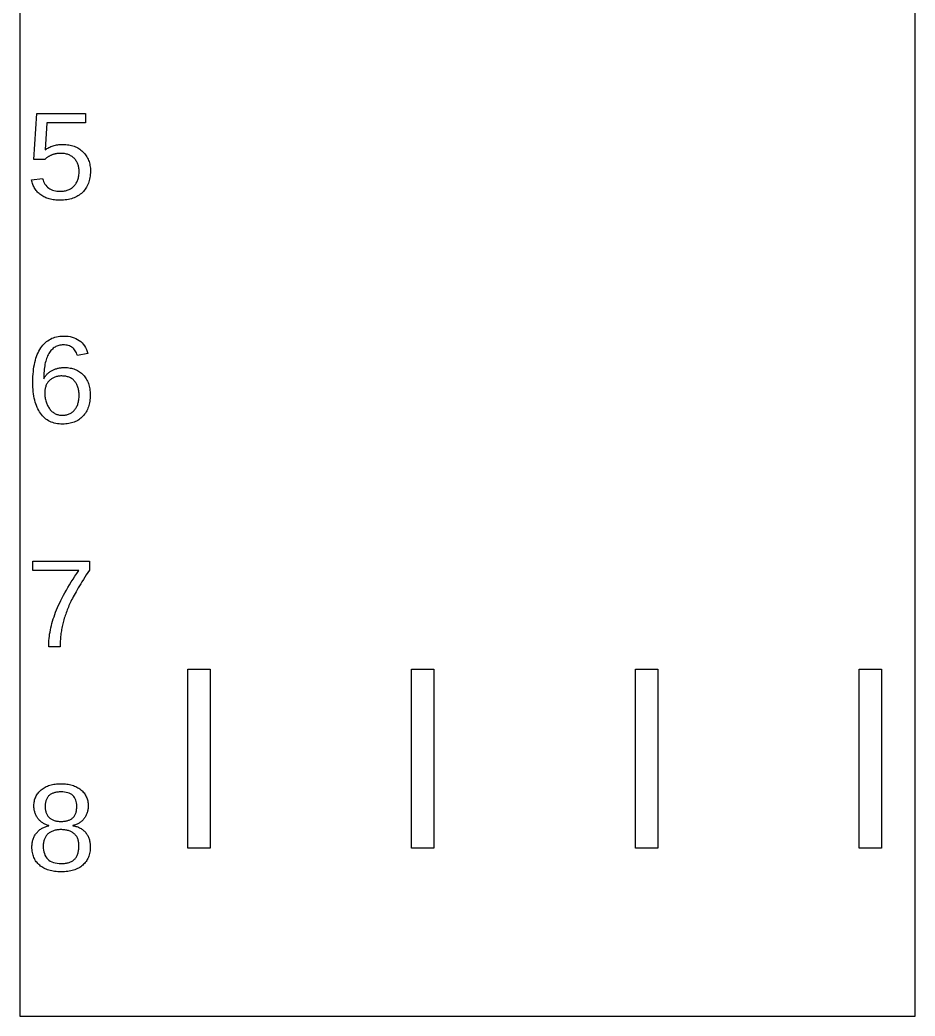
# Model space of a CAD drawing. Header units: metres. Extents: x -16 to 71, y -165 to 331.
# Drawn here: x -15 to 65, y -165 to -76 of the extents above; entities that cross this region are included whole.
import ezdxf

# ---------------------------------------------------------------- set-up
doc = ezdxf.new("R2010")
doc.units = ezdxf.units.M

msp = doc.modelspace()

# ---------------------------------------------------------------- linework, layer by layer
for p, q in [((-15, 13), (-15, -165)), ((65, -165), (65, 13)), ((-13.7418, -88.4683), (-13.4869, -84.3562)), ((-13.4869, -84.3562), (-9.14142, -84.3562)), ((-9.14142, -84.3562), (-9.14142, -85.1862)), ((-12.5972, -85.1862), (-12.7437, -87.6112)), ((-9.14142, -85.1862), (-12.5972, -85.1862)), ((-12.0316, -87.245), (-11.9317, -87.2164)), ((-11.9317, -87.2164), (-11.8294, -87.1916)), ((-11.8294, -87.1916), (-11.7247, -87.1707)), ((-11.7247, -87.1707), (-11.6176, -87.1535)), ((-11.6176, -87.1535), (-11.508, -87.1401)), ((-11.508, -87.1401), (-11.3961, -87.1306)), ((-11.3961, -87.1306), (-11.2817, -87.1249)), ((-11.2817, -87.1249), (-11.1649, -87.123)), ((-11.1649, -87.123), (-11.0257, -87.1255)), ((-11.0257, -87.1255), (-10.89, -87.1333)), ((-10.89, -87.1333), (-10.7579, -87.1462)), ((-10.7579, -87.1462), (-10.6294, -87.1643)), ((-10.6294, -87.1643), (-10.5045, -87.1876)), ((-10.5045, -87.1876), (-10.3831, -87.216)), ((-10.3831, -87.216), (-10.2653, -87.2496)), ((-12.7437, -87.6112), (-12.6631, -87.5521)), ((-12.6631, -87.5521), (-12.5801, -87.4968)), ((-12.5801, -87.4968), (-12.4947, -87.4453)), ((-12.4947, -87.4453), (-12.4069, -87.3976)), ((-12.4069, -87.3976), (-12.3167, -87.3537)), ((-12.3167, -87.3537), (-12.2241, -87.3137)), ((-12.2317, -88.0981), (-12.2744, -88.1184)), ((-12.1889, -88.0791), (-12.2317, -88.0981)), ((-12.2241, -87.3137), (-12.129, -87.2775)), ((-12.1462, -88.0615), (-12.1889, -88.0791)), ((-12.1035, -88.0452), (-12.1462, -88.0615)), ((-12.129, -87.2775), (-12.0316, -87.245)), ((-12.0605, -88.0301), (-12.1035, -88.0452)), ((-12.0172, -88.016), (-12.0605, -88.0301)), ((-11.9734, -88.0028), (-12.0172, -88.016)), ((-11.9292, -87.9906), (-11.9734, -88.0028)), ((-11.8846, -87.9794), (-11.9292, -87.9906)), ((-11.8395, -87.9692), (-11.8846, -87.9794)), ((-11.794, -87.9599), (-11.8395, -87.9692)), ((-11.7481, -87.9516), (-11.794, -87.9599)), ((-11.7018, -87.9443), (-11.7481, -87.9516)), ((-11.655, -87.938), (-11.7018, -87.9443)), ((-11.6079, -87.9326), (-11.655, -87.938)), ((-11.5603, -87.9282), (-11.6079, -87.9326)), ((-11.5123, -87.9248), (-11.5603, -87.9282)), ((-11.4638, -87.9224), (-11.5123, -87.9248)), ((-11.4149, -87.9209), (-11.4638, -87.9224)), ((-11.3657, -87.9204), (-11.4149, -87.9209)), ((-11.2719, -87.9221), (-11.3657, -87.9204)), ((-11.1806, -87.9274), (-11.2719, -87.9221)), ((-11.0918, -87.9361), (-11.1806, -87.9274)), ((-11.0054, -87.9482), (-11.0918, -87.9361)), ((-10.9214, -87.9639), (-11.0054, -87.9482)), ((-10.8399, -87.983), (-10.9214, -87.9639)), ((-10.7608, -88.0056), (-10.8399, -87.983)), ((-10.6841, -88.0316), (-10.7608, -88.0056)), ((-10.6099, -88.0612), (-10.6841, -88.0316)), ((-10.5381, -88.0942), (-10.6099, -88.0612)), ((-10.4688, -88.1307), (-10.5381, -88.0942)), ((-10.2653, -87.2496), (-10.1511, -87.2884)), ((-10.1511, -87.2884), (-10.0405, -87.3324)), ((-10.0405, -87.3324), (-9.9335, -87.3815)), ((-9.9335, -87.3815), (-9.83005, -87.4358)), ((-9.83005, -87.4358), (-9.73018, -87.4953)), ((-9.73018, -87.4953), (-9.6339, -87.5599)), ((-9.6339, -87.5599), (-9.5412, -87.6297)), ((-9.5412, -87.6297), (-9.45207, -87.7047)), ((-9.45207, -87.7047), (-9.36653, -87.7848)), ((-9.36653, -87.7848), (-9.2854, -87.8691)), ((-9.2854, -87.8691), (-9.2095, -87.9565)), ((-9.2095, -87.9565), (-9.13884, -88.0471)), ((-9.13884, -88.0471), (-9.07341, -88.1408)), ((-12.787, -88.4683), (-13.7418, -88.4683)), ((-12.7443, -88.4317), (-12.787, -88.4683)), ((-12.7016, -88.3964), (-12.7443, -88.4317)), ((-12.6589, -88.3625), (-12.7016, -88.3964)), ((-12.6161, -88.33), (-12.6589, -88.3625)), ((-12.5734, -88.2988), (-12.6161, -88.33)), ((-12.5307, -88.269), (-12.5734, -88.2988)), ((-12.488, -88.2405), (-12.5307, -88.269)), ((-12.4453, -88.2133), (-12.488, -88.2405)), ((-12.4025, -88.1876), (-12.4453, -88.2133)), ((-12.3598, -88.1632), (-12.4025, -88.1876)), ((-12.3171, -88.1401), (-12.3598, -88.1632)), ((-12.2744, -88.1184), (-12.3171, -88.1401)), ((-10.4019, -88.1707), (-10.4688, -88.1307)), ((-10.3374, -88.2141), (-10.4019, -88.1707)), ((-10.2754, -88.261), (-10.3374, -88.2141)), ((-10.2158, -88.3114), (-10.2754, -88.261)), ((-10.1586, -88.3653), (-10.2158, -88.3114)), ((-10.1044, -88.422), (-10.1586, -88.3653)), ((-10.0537, -88.4808), (-10.1044, -88.422)), ((-10.0065, -88.5418), (-10.0537, -88.4808)), ((-9.96278, -88.605), (-10.0065, -88.5418)), ((-9.92258, -88.6703), (-9.96278, -88.605)), ((-9.88586, -88.7378), (-9.92258, -88.6703)), ((-9.85265, -88.8074), (-9.88586, -88.7378)), ((-9.82292, -88.8793), (-9.85265, -88.8074)), ((-9.79669, -88.9532), (-9.82292, -88.8793)), ((-9.77396, -89.0294), (-9.79669, -88.9532)), ((-9.07341, -88.1408), (-9.01321, -88.2377)), ((-9.01321, -88.2377), (-8.95825, -88.3376)), ((-8.95825, -88.3376), (-8.90852, -88.4408)), ((-8.90852, -88.4408), (-8.86403, -88.547)), ((-8.86403, -88.547), (-8.82478, -88.6564)), ((-8.82478, -88.6564), (-8.79076, -88.7689)), ((-8.79076, -88.7689), (-8.76196, -88.8846)), ((-8.76196, -88.8846), (-8.7384, -89.0034)), ((-9.75473, -89.1077), (-9.77396, -89.0294)), ((-9.73898, -89.1881), (-9.75473, -89.1077)), ((-9.72675, -89.2708), (-9.73898, -89.1881)), ((-9.73882, -89.9244), (-9.72665, -89.8304)), ((-9.718, -89.3555), (-9.72675, -89.2708)), ((-9.72665, -89.8304), (-9.71797, -89.7336)), ((-9.71277, -89.4425), (-9.718, -89.3555)), ((-9.71797, -89.7336), (-9.71275, -89.634)), ((-9.71101, -89.5316), (-9.71277, -89.4425)), ((-9.71275, -89.634), (-9.71101, -89.5316)), ((-8.7384, -89.0034), (-8.72009, -89.1253)), ((-8.70776, -89.8043), (-8.7218, -89.9455)), ((-8.72009, -89.1253), (-8.707, -89.2504)), ((-8.69934, -89.6591), (-8.70776, -89.8043)), ((-8.707, -89.2504), (-8.69916, -89.3786)), ((-8.69653, -89.5099), (-8.69934, -89.6591)), ((-8.69916, -89.3786), (-8.69653, -89.5099)), ((-13.9642, -90.2911), (-12.9769, -90.1772)), ((-13.9406, -90.4), (-13.9642, -90.2911)), ((-13.9133, -90.5057), (-13.9406, -90.4)), ((-13.8821, -90.608), (-13.9133, -90.5057)), ((-13.8472, -90.7071), (-13.8821, -90.608)), ((-13.8086, -90.803), (-13.8472, -90.7071)), ((-12.9769, -90.1772), (-12.9344, -90.3145)), ((-12.9344, -90.3145), (-12.8844, -90.4429)), ((-12.8844, -90.4429), (-12.8268, -90.5625)), ((-12.8268, -90.5625), (-12.7616, -90.6733)), ((-12.7616, -90.6733), (-12.6888, -90.7751)), ((-12.6888, -90.7751), (-12.6084, -90.8681)), ((-10.1559, -90.8364), (-10.102, -90.7757)), ((-10.102, -90.7757), (-10.0516, -90.7122)), ((-10.0516, -90.7122), (-10.0047, -90.6459)), ((-10.0047, -90.6459), (-9.96126, -90.5768)), ((-9.96126, -90.5768), (-9.9213, -90.505)), ((-9.9213, -90.505), (-9.8848, -90.4304)), ((-9.8848, -90.4304), (-9.85178, -90.353)), ((-9.85178, -90.353), (-9.82224, -90.2728)), ((-9.82224, -90.2728), (-9.79617, -90.1899)), ((-9.79617, -90.1899), (-9.77357, -90.1042)), ((-9.77357, -90.1042), (-9.75446, -90.0157)), ((-9.75446, -90.0157), (-9.73882, -89.9244)), ((-8.924, -90.7078), (-8.97734, -90.8208)), ((-8.87625, -90.5909), (-8.924, -90.7078)), ((-8.83414, -90.4698), (-8.87625, -90.5909)), ((-8.79762, -90.3448), (-8.83414, -90.4698)), ((-8.76674, -90.2157), (-8.79762, -90.3448)), ((-8.74147, -90.0826), (-8.76674, -90.2157)), ((-8.7218, -89.9455), (-8.74147, -90.0826)), ((-13.7661, -90.8956), (-13.8086, -90.803)), ((-13.7199, -90.9849), (-13.7661, -90.8956)), ((-13.6699, -91.071), (-13.7199, -90.9849)), ((-13.6161, -91.1537), (-13.6699, -91.071)), ((-13.5586, -91.2333), (-13.6161, -91.1537)), ((-13.4973, -91.3095), (-13.5586, -91.2333)), ((-13.4322, -91.3825), (-13.4973, -91.3095)), ((-13.3634, -91.4523), (-13.4322, -91.3825)), ((-13.2908, -91.5188), (-13.3634, -91.4523)), ((-13.2144, -91.582), (-13.2908, -91.5188)), ((-13.1342, -91.6419), (-13.2144, -91.582)), ((-13.0506, -91.6984), (-13.1342, -91.6419)), ((-12.6084, -90.8681), (-12.5204, -90.9523)), ((-12.5204, -90.9523), (-12.4249, -91.0276)), ((-12.4249, -91.0276), (-12.3217, -91.094)), ((-12.3217, -91.094), (-12.211, -91.1516)), ((-12.211, -91.1516), (-12.0927, -91.2003)), ((-12.0927, -91.2003), (-11.9668, -91.2402)), ((-11.9668, -91.2402), (-11.8333, -91.2712)), ((-11.8333, -91.2712), (-11.6922, -91.2933)), ((-11.6922, -91.2933), (-11.5436, -91.3066)), ((-11.5436, -91.3066), (-11.3873, -91.3111)), ((-11.3873, -91.3111), (-11.2903, -91.3092)), ((-11.2903, -91.3092), (-11.196, -91.3036)), ((-11.196, -91.3036), (-11.1044, -91.2944)), ((-11.1044, -91.2944), (-11.0154, -91.2814)), ((-11.0154, -91.2814), (-10.9291, -91.2647)), ((-10.9291, -91.2647), (-10.8455, -91.2443)), ((-10.8455, -91.2443), (-10.7645, -91.2202)), ((-10.7645, -91.2202), (-10.6862, -91.1924)), ((-10.6862, -91.1924), (-10.6106, -91.1609)), ((-10.6106, -91.1609), (-10.5376, -91.1256)), ((-10.5376, -91.1256), (-10.4673, -91.0867)), ((-10.4673, -91.0867), (-10.3997, -91.0441)), ((-10.3997, -91.0441), (-10.3347, -90.9977)), ((-10.3347, -90.9977), (-10.2725, -90.9476)), ((-10.2725, -90.9476), (-10.2128, -90.8939)), ((-10.2128, -90.8939), (-10.1559, -90.8364)), ((-9.70451, -91.6501), (-9.80957, -91.7179)), ((-9.60381, -91.5768), (-9.70451, -91.6501)), ((-9.50743, -91.4982), (-9.60381, -91.5768)), ((-9.41542, -91.4141), (-9.50743, -91.4982)), ((-9.32837, -91.3253), (-9.41542, -91.4141)), ((-9.24693, -91.2324), (-9.32837, -91.3253)), ((-9.17111, -91.1356), (-9.24693, -91.2324)), ((-9.10091, -91.0347), (-9.17111, -91.1356)), ((-9.03632, -90.9298), (-9.10091, -91.0347)), ((-8.97734, -90.8208), (-9.03632, -90.9298)), ((-12.9637, -91.7513), (-13.0506, -91.6984)), ((-12.8736, -91.8005), (-12.9637, -91.7513)), ((-12.7802, -91.8461), (-12.8736, -91.8005)), ((-12.6837, -91.888), (-12.7802, -91.8461)), ((-12.5839, -91.9262), (-12.6837, -91.888)), ((-12.4809, -91.9609), (-12.5839, -91.9262)), ((-12.3747, -91.9919), (-12.4809, -91.9609)), ((-12.2653, -92.0192), (-12.3747, -91.9919)), ((-12.1526, -92.0429), (-12.2653, -92.0192)), ((-12.0368, -92.0629), (-12.1526, -92.0429)), ((-11.9177, -92.0793), (-12.0368, -92.0629)), ((-11.7954, -92.0921), (-11.9177, -92.0793)), ((-11.6698, -92.1012), (-11.7954, -92.0921)), ((-11.5411, -92.1066), (-11.6698, -92.1012)), ((-11.4091, -92.1085), (-11.5411, -92.1066)), ((-11.2519, -92.1058), (-11.4091, -92.1085)), ((-11.0991, -92.0976), (-11.2519, -92.1058)), ((-10.9506, -92.0841), (-11.0991, -92.0976)), ((-10.8064, -92.0651), (-10.9506, -92.0841)), ((-10.6666, -92.0407), (-10.8064, -92.0651)), ((-10.5311, -92.0108), (-10.6666, -92.0407)), ((-10.4, -91.9756), (-10.5311, -92.0108)), ((-10.2732, -91.9349), (-10.4, -91.9756)), ((-10.1508, -91.8888), (-10.2732, -91.9349)), ((-10.0327, -91.8372), (-10.1508, -91.8888)), ((-9.91898, -91.7803), (-10.0327, -91.8372)), ((-9.80957, -91.7179), (-9.91898, -91.7803)), ((-12.9471, -105.056), (-12.8466, -104.944)), ((-12.8466, -104.944), (-12.7413, -104.84)), ((-12.7413, -104.84), (-12.6313, -104.745)), ((-12.6313, -104.745), (-12.5165, -104.658)), ((-12.5165, -104.658), (-12.3971, -104.579)), ((-12.3971, -104.579), (-12.273, -104.508)), ((-12.273, -104.508), (-12.1442, -104.446)), ((-12.1442, -104.446), (-12.0107, -104.392)), ((-12.0107, -104.392), (-11.8724, -104.346)), ((-11.8724, -104.346), (-11.7295, -104.309)), ((-11.7295, -104.309), (-11.5818, -104.28)), ((-11.5818, -104.28), (-11.4295, -104.259)), ((-11.4295, -104.259), (-11.2724, -104.246)), ((-11.2724, -104.246), (-11.1107, -104.242)), ((-11.1107, -104.242), (-10.8994, -104.248)), ((-10.8994, -104.248), (-10.6981, -104.267)), ((-10.6981, -104.267), (-10.5067, -104.297)), ((-10.5067, -104.297), (-10.3254, -104.34)), ((-10.3254, -104.34), (-10.1541, -104.394)), ((-10.1541, -104.394), (-9.99281, -104.461)), ((-9.99281, -104.461), (-9.84151, -104.54)), ((-9.84151, -104.54), (-9.7002, -104.631)), ((-9.7002, -104.631), (-9.56889, -104.735)), ((-9.56889, -104.735), (-9.44759, -104.85)), ((-9.44759, -104.85), (-9.33629, -104.978)), ((-9.33629, -104.978), (-9.23499, -105.118)), ((-13.509, -106.06), (-13.4451, -105.895)), ((-13.4451, -105.895), (-13.3757, -105.737)), ((-13.3757, -105.737), (-13.3008, -105.586)), ((-13.3008, -105.586), (-13.2203, -105.442)), ((-13.2203, -105.442), (-13.1342, -105.306)), ((-13.1342, -105.306), (-13.043, -105.177)), ((-13.043, -105.177), (-12.9471, -105.056)), ((-12.4154, -105.813), (-12.4709, -105.913)), ((-12.3566, -105.719), (-12.4154, -105.813)), ((-12.2949, -105.63), (-12.3566, -105.719)), ((-12.2303, -105.548), (-12.2949, -105.63)), ((-12.1626, -105.472), (-12.2303, -105.548)), ((-12.0921, -105.402), (-12.1626, -105.472)), ((-12.0186, -105.338), (-12.0921, -105.402)), ((-11.9422, -105.281), (-12.0186, -105.338)), ((-11.8628, -105.229), (-11.9422, -105.281)), ((-11.7804, -105.183), (-11.8628, -105.229)), ((-11.6951, -105.144), (-11.7804, -105.183)), ((-11.6069, -105.11), (-11.6951, -105.144)), ((-11.5157, -105.083), (-11.6069, -105.11)), ((-11.4216, -105.062), (-11.5157, -105.083)), ((-11.3245, -105.046), (-11.4216, -105.062)), ((-11.2245, -105.037), (-11.3245, -105.046)), ((-11.1216, -105.034), (-11.2245, -105.037)), ((-11.0029, -105.038), (-11.1216, -105.034)), ((-10.8895, -105.049), (-11.0029, -105.038)), ((-10.7814, -105.067), (-10.8895, -105.049)), ((-10.6787, -105.093), (-10.7814, -105.067)), ((-10.5814, -105.125), (-10.6787, -105.093)), ((-10.4894, -105.166), (-10.5814, -105.125)), ((-10.4027, -105.213), (-10.4894, -105.166)), ((-10.3214, -105.268), (-10.4027, -105.213)), ((-10.2454, -105.33), (-10.3214, -105.268)), ((-10.1747, -105.399), (-10.2454, -105.33)), ((-10.1094, -105.475), (-10.1747, -105.399)), ((-10.0494, -105.559), (-10.1094, -105.475)), ((-9.99478, -105.65), (-10.0494, -105.559)), ((-9.9455, -105.749), (-9.99478, -105.65)), ((-9.90155, -105.854), (-9.9455, -105.749)), ((-9.86293, -105.967), (-9.90155, -105.854)), ((-8.92981, -105.799), (-9.86293, -105.967)), ((-9.23499, -105.118), (-9.14369, -105.27)), ((-9.14369, -105.27), (-9.06239, -105.434)), ((-9.06239, -105.434), (-8.9911, -105.611)), ((-8.9911, -105.611), (-8.92981, -105.799)), ((-13.7449, -106.995), (-13.7088, -106.794)), ((-13.7088, -106.794), (-13.6672, -106.599)), ((-13.6672, -106.599), (-13.62, -106.413)), ((-13.62, -106.413), (-13.5673, -106.233)), ((-13.5673, -106.233), (-13.509, -106.06)), ((-12.7592, -106.766), (-12.7861, -106.909)), ((-12.7288, -106.627), (-12.7592, -106.766)), ((-12.6947, -106.495), (-12.7288, -106.627)), ((-12.6572, -106.367), (-12.6947, -106.495)), ((-12.616, -106.246), (-12.6572, -106.367)), ((-12.5712, -106.129), (-12.616, -106.246)), ((-12.5229, -106.018), (-12.5712, -106.129)), ((-12.4709, -105.913), (-12.5229, -106.018)), ((-13.8338, -107.872), (-13.8199, -107.642)), ((-13.8199, -107.642), (-13.8004, -107.419)), ((-13.8004, -107.419), (-13.7755, -107.204)), ((-13.7755, -107.204), (-13.7449, -106.995)), ((-12.8577, -107.538), (-12.8667, -107.709)), ((-12.8452, -107.373), (-12.8577, -107.538)), ((-12.8291, -107.213), (-12.8452, -107.373)), ((-12.8094, -107.058), (-12.8291, -107.213)), ((-12.7861, -106.909), (-12.8094, -107.058)), ((-12.6439, -107.73), (-12.5997, -107.68)), ((-12.5997, -107.68), (-12.5537, -107.632)), ((-12.5537, -107.632), (-12.5061, -107.586)), ((-12.5061, -107.586), (-12.4568, -107.542)), ((-12.4568, -107.542), (-12.4057, -107.5)), ((-12.4057, -107.5), (-12.353, -107.459)), ((-12.353, -107.459), (-12.2986, -107.42)), ((-12.2986, -107.42), (-12.2425, -107.384)), ((-12.2425, -107.384), (-12.1847, -107.349)), ((-12.1847, -107.349), (-12.1252, -107.316)), ((-12.1252, -107.316), (-12.0643, -107.284)), ((-12.0643, -107.284), (-12.0023, -107.255)), ((-12.0023, -107.255), (-11.9392, -107.228)), ((-11.9392, -107.228), (-11.875, -107.203)), ((-11.875, -107.203), (-11.8096, -107.18)), ((-11.8096, -107.18), (-11.7432, -107.159)), ((-11.7432, -107.159), (-11.6757, -107.139)), ((-11.6757, -107.139), (-11.6071, -107.122)), ((-11.6071, -107.122), (-11.5374, -107.107)), ((-11.5374, -107.107), (-11.4666, -107.094)), ((-11.4666, -107.094), (-11.3946, -107.083)), ((-11.3946, -107.083), (-11.3216, -107.074)), ((-11.3216, -107.074), (-11.2475, -107.067)), ((-11.2475, -107.067), (-11.1722, -107.062)), ((-11.1722, -107.062), (-11.0959, -107.059)), ((-11.0959, -107.059), (-11.0185, -107.058)), ((-11.0185, -107.058), (-10.8879, -107.06)), ((-10.8879, -107.06), (-10.7608, -107.068)), ((-10.7608, -107.068), (-10.6371, -107.081)), ((-10.6371, -107.081), (-10.5168, -107.099)), ((-10.5168, -107.099), (-10.3999, -107.122)), ((-10.3999, -107.122), (-10.2865, -107.151)), ((-10.2865, -107.151), (-10.1764, -107.185)), ((-10.1764, -107.185), (-10.0698, -107.223)), ((-10.0698, -107.223), (-9.96657, -107.267)), ((-9.96657, -107.267), (-9.86674, -107.316)), ((-9.86674, -107.316), (-9.77034, -107.371)), ((-9.77034, -107.371), (-9.67735, -107.43)), ((-9.67735, -107.43), (-9.58777, -107.495)), ((-9.58777, -107.495), (-9.5016, -107.565)), ((-9.5016, -107.565), (-9.41884, -107.64)), ((-9.41884, -107.64), (-9.33949, -107.72)), ((-13.8448, -108.354), (-13.8421, -108.11)), ((-13.8422, -108.58), (-13.8448, -108.354)), ((-13.8342, -108.799), (-13.8422, -108.58)), ((-13.8421, -108.11), (-13.8338, -107.872)), ((-12.872, -107.885), (-12.8738, -108.067)), ((-12.8738, -108.067), (-12.8397, -108.006)), ((-12.8667, -107.709), (-12.872, -107.885)), ((-12.8397, -108.006), (-12.804, -107.947)), ((-12.804, -107.947), (-12.7665, -107.89)), ((-12.7665, -107.89), (-12.7273, -107.835)), ((-12.7273, -107.835), (-12.6865, -107.781)), ((-12.6865, -107.781), (-12.6439, -107.73)), ((-12.6119, -108.552), (-12.6431, -108.617)), ((-12.5774, -108.489), (-12.6119, -108.552)), ((-12.5397, -108.429), (-12.5774, -108.489)), ((-12.4986, -108.371), (-12.5397, -108.429)), ((-12.4543, -108.315), (-12.4986, -108.371)), ((-12.4066, -108.262), (-12.4543, -108.315)), ((-12.3557, -108.211), (-12.4066, -108.262)), ((-12.3022, -108.162), (-12.3557, -108.211)), ((-12.2465, -108.117), (-12.3022, -108.162)), ((-12.1888, -108.075), (-12.2465, -108.117)), ((-12.1291, -108.036), (-12.1888, -108.075)), ((-12.0672, -108), (-12.1291, -108.036)), ((-12.0034, -107.968), (-12.0672, -108)), ((-11.9375, -107.938), (-12.0034, -107.968)), ((-11.8695, -107.912), (-11.9375, -107.938)), ((-11.7995, -107.888), (-11.8695, -107.912)), ((-11.7274, -107.868), (-11.7995, -107.888)), ((-11.6532, -107.851), (-11.7274, -107.868)), ((-11.5771, -107.837), (-11.6532, -107.851)), ((-11.4988, -107.826), (-11.5771, -107.837)), ((-11.4185, -107.818), (-11.4988, -107.826)), ((-11.3362, -107.813), (-11.4185, -107.818)), ((-11.2517, -107.812), (-11.3362, -107.813)), ((-11.1621, -107.814), (-11.2517, -107.812)), ((-11.075, -107.819), (-11.1621, -107.814)), ((-10.9904, -107.828), (-11.075, -107.819)), ((-10.9083, -107.84), (-10.9904, -107.828)), ((-10.8286, -107.856), (-10.9083, -107.84)), ((-10.7515, -107.875), (-10.8286, -107.856)), ((-10.6769, -107.898), (-10.7515, -107.875)), ((-10.6048, -107.925), (-10.6769, -107.898)), ((-10.5352, -107.954), (-10.6048, -107.925)), ((-10.4681, -107.988), (-10.5352, -107.954)), ((-10.4035, -108.025), (-10.4681, -107.988)), ((-10.3413, -108.065), (-10.4035, -108.025)), ((-10.2817, -108.109), (-10.3413, -108.065)), ((-10.2246, -108.157), (-10.2817, -108.109)), ((-10.17, -108.208), (-10.2246, -108.157)), ((-10.1179, -108.262), (-10.17, -108.208)), ((-10.0686, -108.32), (-10.1179, -108.262)), ((-10.0225, -108.381), (-10.0686, -108.32)), ((-9.97961, -108.444), (-10.0225, -108.381)), ((-9.93988, -108.511), (-9.97961, -108.444)), ((-9.90334, -108.581), (-9.93988, -108.511)), ((-9.33949, -107.72), (-9.26427, -107.804)), ((-9.26427, -107.804), (-9.19391, -107.892)), ((-9.19391, -107.892), (-9.12839, -107.984)), ((-9.12839, -107.984), (-9.06772, -108.079)), ((-9.06772, -108.079), (-9.01192, -108.178)), ((-9.01192, -108.178), (-8.96095, -108.28)), ((-8.96095, -108.28), (-8.91484, -108.386)), ((-8.91484, -108.386), (-8.8736, -108.495)), ((-8.8736, -108.495), (-8.8372, -108.608)), ((-13.8208, -109.011), (-13.8342, -108.799)), ((-13.8021, -109.217), (-13.8208, -109.011)), ((-13.7781, -109.415), (-13.8021, -109.217)), ((-13.7487, -109.607), (-13.7781, -109.415)), ((-12.7745, -109.223), (-12.7761, -109.309)), ((-12.7761, -109.309), (-12.7744, -109.418)), ((-12.7696, -109.139), (-12.7745, -109.223)), ((-12.7744, -109.418), (-12.7693, -109.525)), ((-12.7614, -109.057), (-12.7696, -109.139)), ((-12.7499, -108.978), (-12.7614, -109.057)), ((-12.7351, -108.901), (-12.7499, -108.978)), ((-12.717, -108.827), (-12.7351, -108.901)), ((-12.6957, -108.754), (-12.717, -108.827)), ((-12.671, -108.685), (-12.6957, -108.754)), ((-12.6431, -108.617), (-12.671, -108.685)), ((-9.86995, -108.653), (-9.90334, -108.581)), ((-9.83975, -108.729), (-9.86995, -108.653)), ((-9.81273, -108.807), (-9.83975, -108.729)), ((-9.78889, -108.889), (-9.81273, -108.807)), ((-9.76823, -108.973), (-9.78889, -108.889)), ((-9.75075, -109.061), (-9.76823, -108.973)), ((-9.73645, -109.151), (-9.75075, -109.061)), ((-9.72533, -109.245), (-9.73645, -109.151)), ((-9.71738, -109.341), (-9.72533, -109.245)), ((-9.7126, -109.44), (-9.71738, -109.341)), ((-9.71101, -109.542), (-9.7126, -109.44)), ((-8.8372, -108.608), (-8.80565, -108.725)), ((-8.80565, -108.725), (-8.77896, -108.845)), ((-8.77896, -108.845), (-8.75713, -108.969)), ((-8.75713, -108.969), (-8.74013, -109.096)), ((-8.74013, -109.096), (-8.728, -109.227)), ((-8.728, -109.227), (-8.72072, -109.361)), ((-8.72072, -109.361), (-8.71829, -109.499)), ((-13.714, -109.792), (-13.7487, -109.607)), ((-13.674, -109.97), (-13.714, -109.792)), ((-13.6286, -110.141), (-13.674, -109.97)), ((-13.5779, -110.305), (-13.6286, -110.141)), ((-13.5218, -110.463), (-13.5779, -110.305)), ((-12.7693, -109.525), (-12.7608, -109.63)), ((-12.7608, -109.63), (-12.7488, -109.731)), ((-12.7488, -109.731), (-12.7335, -109.831)), ((-12.7335, -109.831), (-12.7147, -109.927)), ((-12.7147, -109.927), (-12.6926, -110.022)), ((-12.6926, -110.022), (-12.667, -110.113)), ((-12.667, -110.113), (-12.638, -110.203)), ((-12.638, -110.203), (-12.6056, -110.29)), ((-12.6056, -110.29), (-12.5697, -110.374)), ((-9.83806, -110.364), (-9.8114, -110.284)), ((-9.8114, -110.284), (-9.78787, -110.201)), ((-9.78787, -110.201), (-9.76749, -110.115)), ((-9.76749, -110.115), (-9.75023, -110.027)), ((-9.75023, -110.027), (-9.73611, -109.935)), ((-9.73611, -109.935), (-9.72513, -109.841)), ((-9.72513, -109.841), (-9.71729, -109.744)), ((-9.71729, -109.744), (-9.71259, -109.645)), ((-9.71259, -109.645), (-9.71101, -109.542)), ((-8.81061, -110.335), (-8.84393, -110.46)), ((-8.78239, -110.205), (-8.81061, -110.335)), ((-8.75932, -110.072), (-8.78239, -110.205)), ((-8.74138, -109.935), (-8.75932, -110.072)), ((-8.72855, -109.794), (-8.74138, -109.935)), ((-8.72086, -109.648), (-8.72855, -109.794)), ((-8.71829, -109.499), (-8.72086, -109.648)), ((-13.4604, -110.614), (-13.5218, -110.463)), ((-13.3936, -110.758), (-13.4604, -110.614)), ((-13.3215, -110.895), (-13.3936, -110.758)), ((-13.2441, -111.025), (-13.3215, -110.895)), ((-13.1613, -111.148), (-13.2441, -111.025)), ((-13.0735, -111.265), (-13.1613, -111.148)), ((-12.5697, -110.374), (-12.5305, -110.456)), ((-12.5305, -110.456), (-12.4879, -110.535)), ((-12.4879, -110.535), (-12.4418, -110.612)), ((-12.4418, -110.612), (-12.3924, -110.686)), ((-12.3924, -110.686), (-12.3395, -110.758)), ((-12.3395, -110.758), (-12.2839, -110.826)), ((-12.2839, -110.826), (-12.2265, -110.89)), ((-12.2265, -110.89), (-12.1671, -110.949)), ((-12.1671, -110.949), (-12.1057, -111.005)), ((-12.1057, -111.005), (-12.0424, -111.055)), ((-12.0424, -111.055), (-11.9772, -111.101)), ((-11.9772, -111.101), (-11.9101, -111.143)), ((-11.9101, -111.143), (-11.841, -111.181)), ((-11.841, -111.181), (-11.7701, -111.214)), ((-11.7701, -111.214), (-11.6972, -111.243)), ((-11.6972, -111.243), (-11.6223, -111.267)), ((-10.733, -111.255), (-10.6603, -111.231)), ((-10.6603, -111.231), (-10.5899, -111.203)), ((-10.5899, -111.203), (-10.5219, -111.172)), ((-10.5219, -111.172), (-10.4563, -111.136)), ((-10.4563, -111.136), (-10.3931, -111.098)), ((-10.3931, -111.098), (-10.3322, -111.055)), ((-10.3322, -111.055), (-10.2738, -111.009)), ((-10.2738, -111.009), (-10.2176, -110.958)), ((-10.2176, -110.958), (-10.1639, -110.905)), ((-10.1639, -110.905), (-10.1125, -110.847)), ((-10.1125, -110.847), (-10.0639, -110.786)), ((-10.0639, -110.786), (-10.0184, -110.723)), ((-10.0184, -110.723), (-9.97607, -110.657)), ((-9.97607, -110.657), (-9.93687, -110.588)), ((-9.93687, -110.588), (-9.9008, -110.516)), ((-9.9008, -110.516), (-9.86786, -110.441)), ((-9.86786, -110.441), (-9.83806, -110.364)), ((-9.22086, -111.226), (-9.29521, -111.319)), ((-9.15163, -111.128), (-9.22086, -111.226)), ((-9.08752, -111.027), (-9.15163, -111.128)), ((-9.02855, -110.922), (-9.08752, -111.027)), ((-8.9747, -110.812), (-9.02855, -110.922)), ((-8.92598, -110.699), (-8.9747, -110.812)), ((-8.8824, -110.581), (-8.92598, -110.699)), ((-8.84393, -110.46), (-8.8824, -110.581)), ((-12.981, -111.373), (-13.0735, -111.265)), ((-12.8837, -111.475), (-12.981, -111.373)), ((-12.7816, -111.568), (-12.8837, -111.475)), ((-12.6748, -111.655), (-12.7816, -111.568)), ((-12.5632, -111.733), (-12.6748, -111.655)), ((-12.4469, -111.805), (-12.5632, -111.733)), ((-12.3259, -111.868), (-12.4469, -111.805)), ((-12.2001, -111.925), (-12.3259, -111.868)), ((-12.0696, -111.973), (-12.2001, -111.925)), ((-11.9343, -112.015), (-12.0696, -111.973)), ((-11.7942, -112.048), (-11.9343, -112.015)), ((-11.6494, -112.075), (-11.7942, -112.048)), ((-11.4999, -112.093), (-11.6494, -112.075)), ((-11.6223, -111.267), (-11.5455, -111.287)), ((-11.5455, -111.287), (-11.4668, -111.302)), ((-11.3456, -112.105), (-11.4999, -112.093)), ((-11.4668, -111.302), (-11.3862, -111.313)), ((-11.3862, -111.313), (-11.3037, -111.32)), ((-11.1866, -112.108), (-11.3456, -112.105)), ((-11.3037, -111.32), (-11.2192, -111.322)), ((-11.2192, -111.322), (-11.1322, -111.32)), ((-11.0441, -112.106), (-11.1866, -112.108)), ((-11.1322, -111.32), (-11.0476, -111.314)), ((-11.0476, -111.314), (-10.9654, -111.305)), ((-10.9055, -112.098), (-11.0441, -112.106)), ((-10.9654, -111.305), (-10.8856, -111.292)), ((-10.7708, -112.084), (-10.9055, -112.098)), ((-10.8856, -111.292), (-10.8081, -111.275)), ((-10.8081, -111.275), (-10.733, -111.255)), ((-10.64, -112.065), (-10.7708, -112.084)), ((-10.5132, -112.04), (-10.64, -112.065)), ((-10.3902, -112.01), (-10.5132, -112.04)), ((-10.2711, -111.975), (-10.3902, -112.01)), ((-10.1559, -111.934), (-10.2711, -111.975)), ((-10.0446, -111.887), (-10.1559, -111.934)), ((-9.93718, -111.835), (-10.0446, -111.887)), ((-9.83369, -111.778), (-9.93718, -111.835)), ((-9.73409, -111.715), (-9.83369, -111.778)), ((-9.6384, -111.647), (-9.73409, -111.715)), ((-9.5466, -111.573), (-9.6384, -111.647)), ((-9.45869, -111.493), (-9.5466, -111.573)), ((-9.37469, -111.409), (-9.45869, -111.493)), ((-9.29521, -111.319), (-9.37469, -111.409)), ((-13.8395, -125.186), (-13.8395, -124.356)), ((-13.8395, -124.356), (-8.78877, -124.356)), ((-8.78877, -124.356), (-8.78877, -125.148)), ((-9.73277, -125.186), (-13.8395, -125.186)), ((-10.0832, -125.706), (-9.91125, -125.448)), ((-9.91125, -125.448), (-9.73277, -125.186)), ((-8.93257, -125.369), (-9.07097, -125.584)), ((-8.78877, -125.148), (-8.93257, -125.369)), ((-10.5601, -126.457), (-10.4077, -126.211)), ((-10.4077, -126.211), (-10.2487, -125.96)), ((-10.2487, -125.96), (-10.0832, -125.706)), ((-9.45389, -126.191), (-9.57076, -126.382)), ((-9.33163, -125.995), (-9.45389, -126.191)), ((-9.20399, -125.792), (-9.33163, -125.995)), ((-9.07097, -125.584), (-9.20399, -125.792)), ((-11.1049, -127.405), (-10.9785, -127.174)), ((-10.9785, -127.174), (-10.8455, -126.939)), ((-10.8455, -126.939), (-10.7061, -126.7)), ((-10.7061, -126.7), (-10.5601, -126.457)), ((-10.0744, -127.243), (-10.159, -127.397)), ((-9.98442, -127.083), (-10.0744, -127.243)), ((-9.88908, -126.917), (-9.98442, -127.083)), ((-9.78836, -126.745), (-9.88908, -126.917)), ((-9.68225, -126.566), (-9.78836, -126.745)), ((-9.57076, -126.382), (-9.68225, -126.566)), ((-11.5456, -128.291), (-11.4452, -128.076)), ((-11.4452, -128.076), (-11.3383, -127.856)), ((-11.3383, -127.856), (-11.2248, -127.632)), ((-11.2248, -127.632), (-11.1049, -127.405)), ((-10.5028, -128.08), (-10.5603, -128.206)), ((-10.4434, -127.953), (-10.5028, -128.08)), ((-10.3804, -127.823), (-10.4434, -127.953)), ((-10.312, -127.687), (-10.3804, -127.823)), ((-10.2381, -127.545), (-10.312, -127.687)), ((-10.159, -127.397), (-10.2381, -127.545)), ((-11.883, -129.118), (-11.8078, -128.916)), ((-11.8078, -128.916), (-11.7269, -128.712)), ((-11.7269, -128.712), (-11.6395, -128.503)), ((-11.6395, -128.503), (-11.5456, -128.291)), ((-10.8659, -128.961), (-10.9102, -129.086)), ((-10.8197, -128.835), (-10.8659, -128.961)), ((-10.7716, -128.71), (-10.8197, -128.835)), ((-10.7216, -128.584), (-10.7716, -128.71)), ((-10.6697, -128.459), (-10.7216, -128.584)), ((-10.616, -128.332), (-10.6697, -128.459)), ((-10.5603, -128.206), (-10.616, -128.332)), ((-12.1863, -130.109), (-12.1354, -129.913)), ((-12.1354, -129.913), (-12.0796, -129.716)), ((-12.0796, -129.716), (-12.0189, -129.518)), ((-12.0189, -129.518), (-11.9534, -129.318)), ((-11.9534, -129.318), (-11.883, -129.118)), ((-11.1365, -129.831), (-11.1676, -129.955)), ((-11.1035, -129.708), (-11.1365, -129.831)), ((-11.0686, -129.584), (-11.1035, -129.708)), ((-11.0318, -129.459), (-11.0686, -129.584)), ((-10.9932, -129.335), (-11.0318, -129.459)), ((-10.9526, -129.21), (-10.9932, -129.335)), ((-10.9102, -129.086), (-10.9526, -129.21)), ((-12.3416, -130.88), (-12.31, -130.689)), ((-12.31, -130.689), (-12.2737, -130.497)), ((-12.2737, -130.497), (-12.2324, -130.303)), ((-12.2324, -130.303), (-12.1863, -130.109)), ((-11.3148, -130.705), (-11.3327, -130.832)), ((-11.295, -130.579), (-11.3148, -130.705)), ((-11.2733, -130.453), (-11.295, -130.579)), ((-11.2497, -130.328), (-11.2733, -130.453)), ((-11.2242, -130.203), (-11.2497, -130.328)), ((-11.1969, -130.079), (-11.2242, -130.203)), ((-11.1676, -129.955), (-11.1969, -130.079)), ((-12.4265, -131.816), (-12.4192, -131.631)), ((-12.4192, -131.631), (-12.4071, -131.445)), ((-12.4071, -131.445), (-12.3901, -131.258)), ((-12.3901, -131.258), (-12.3683, -131.069)), ((-12.3683, -131.069), (-12.3416, -130.88)), ((-11.4006, -131.606), (-11.4053, -131.737)), ((-11.394, -131.475), (-11.4006, -131.606)), ((-11.3855, -131.346), (-11.394, -131.475)), ((-11.3751, -131.217), (-11.3855, -131.346)), ((-11.3629, -131.088), (-11.3751, -131.217)), ((-11.3487, -130.96), (-11.3629, -131.088)), ((-11.3327, -130.832), (-11.3487, -130.96)), ((-12.4289, -132), (-12.4265, -131.816)), ((-11.4091, -132), (-12.4289, -132)), ((-11.4082, -131.868), (-11.4091, -132)), ((-11.4053, -131.737), (-11.4082, -131.868)), ((0, -150), (0, -134)), ((0, -134), (2, -134)), ((2, -134), (2, -150)), ((20, -150), (20, -134)), ((20, -134), (22, -134)), ((22, -134), (22, -150)), ((40, -150), (40, -134)), ((40, -134), (42, -134)), ((42, -134), (42, -150)), ((60, -150), (60, -134)), ((60, -134), (62, -134)), ((62, -134), (62, -150)), ((-13.3796, -145.077), (-13.3157, -145)), ((-13.3157, -145), (-13.2468, -144.926)), ((-13.2468, -144.926), (-13.1727, -144.854)), ((-13.1727, -144.854), (-13.0936, -144.785)), ((-13.0936, -144.785), (-13.0101, -144.719)), ((-13.0101, -144.719), (-12.9231, -144.658)), ((-12.9231, -144.658), (-12.8327, -144.6)), ((-12.8327, -144.6), (-12.7387, -144.547)), ((-12.7387, -144.547), (-12.6413, -144.499)), ((-12.6413, -144.499), (-12.5403, -144.454)), ((-12.5403, -144.454), (-12.4359, -144.414)), ((-12.4359, -144.414), (-12.3279, -144.378)), ((-12.3279, -144.378), (-12.2165, -144.346)), ((-12.2165, -144.346), (-12.1016, -144.319)), ((-12.1016, -144.319), (-11.9831, -144.295)), ((-11.9454, -145.051), (-12.0098, -145.072)), ((-11.9831, -144.295), (-11.8612, -144.276)), ((-11.8786, -145.032), (-11.9454, -145.051)), ((-11.8091, -145.015), (-11.8786, -145.032)), ((-11.8612, -144.276), (-11.7358, -144.261)), ((-11.7371, -145.001), (-11.8091, -145.015)), ((-11.6625, -144.99), (-11.7371, -145.001)), ((-11.7358, -144.261), (-11.6069, -144.251)), ((-11.5854, -144.981), (-11.6625, -144.99)), ((-11.6069, -144.251), (-11.4744, -144.244)), ((-11.5056, -144.974), (-11.5854, -144.981)), ((-11.4234, -144.97), (-11.5056, -144.974)), ((-11.4744, -144.244), (-11.3385, -144.242)), ((-11.3385, -144.969), (-11.4234, -144.97)), ((-11.3385, -144.242), (-11.1993, -144.244)), ((-11.1664, -144.974), (-11.3385, -144.969)), ((-11.1993, -144.244), (-11.0639, -144.251)), ((-11.0054, -144.989), (-11.1664, -144.974)), ((-11.0639, -144.251), (-10.9321, -144.261)), ((-10.8555, -145.015), (-11.0054, -144.989)), ((-10.9321, -144.261), (-10.804, -144.275)), ((-10.7167, -145.05), (-10.8555, -145.015)), ((-10.804, -144.275), (-10.6796, -144.294)), ((-10.589, -145.096), (-10.7167, -145.05)), ((-10.6796, -144.294), (-10.559, -144.317)), ((-10.559, -144.317), (-10.442, -144.344)), ((-10.442, -144.344), (-10.3288, -144.375)), ((-10.3288, -144.375), (-10.2193, -144.41)), ((-10.2193, -144.41), (-10.1135, -144.45)), ((-10.1135, -144.45), (-10.0114, -144.494)), ((-10.0114, -144.494), (-9.91296, -144.541)), ((-9.91296, -144.541), (-9.81827, -144.593)), ((-9.81827, -144.593), (-9.72729, -144.649)), ((-9.72729, -144.649), (-9.64001, -144.71)), ((-9.64001, -144.71), (-9.55646, -144.774)), ((-9.55646, -144.774), (-9.47729, -144.842)), ((-9.47729, -144.842), (-9.40323, -144.913)), ((-9.40323, -144.913), (-9.33427, -144.986)), ((-9.33427, -144.986), (-9.27043, -145.063)), ((-9.27043, -145.063), (-9.2117, -145.143)), ((-13.737, -145.987), (-13.7243, -145.885)), ((-13.7243, -145.885), (-13.7064, -145.785)), ((-13.7064, -145.785), (-13.6834, -145.687)), ((-13.6834, -145.687), (-13.6553, -145.592)), ((-13.6553, -145.592), (-13.6221, -145.5)), ((-13.6221, -145.5), (-13.5838, -145.41)), ((-13.5838, -145.41), (-13.5404, -145.323)), ((-13.5404, -145.323), (-13.4919, -145.238)), ((-13.4919, -145.238), (-13.4383, -145.156)), ((-13.4383, -145.156), (-13.3796, -145.077)), ((-12.7138, -145.894), (-12.7265, -145.963)), ((-12.6983, -145.827), (-12.7138, -145.894)), ((-12.68, -145.762), (-12.6983, -145.827)), ((-12.6588, -145.7), (-12.68, -145.762)), ((-12.6349, -145.641), (-12.6588, -145.7)), ((-12.6081, -145.584), (-12.6349, -145.641)), ((-12.5785, -145.529), (-12.6081, -145.584)), ((-12.5461, -145.477), (-12.5785, -145.529)), ((-12.5109, -145.428), (-12.5461, -145.477)), ((-12.4728, -145.381), (-12.5109, -145.428)), ((-12.432, -145.337), (-12.4728, -145.381)), ((-12.3883, -145.295), (-12.432, -145.337)), ((-12.3419, -145.255), (-12.3883, -145.295)), ((-12.293, -145.218), (-12.3419, -145.255)), ((-12.2415, -145.184), (-12.293, -145.218)), ((-12.1874, -145.152), (-12.2415, -145.184)), ((-12.1308, -145.123), (-12.1874, -145.152)), ((-12.0715, -145.096), (-12.1308, -145.123)), ((-12.0098, -145.072), (-12.0715, -145.096)), ((-10.4724, -145.152), (-10.589, -145.096)), ((-10.3669, -145.217), (-10.4724, -145.152)), ((-10.2725, -145.293), (-10.3669, -145.217)), ((-10.1892, -145.379), (-10.2725, -145.293)), ((-10.1171, -145.476), (-10.1892, -145.379)), ((-10.056, -145.582), (-10.1171, -145.476)), ((-10.006, -145.699), (-10.056, -145.582)), ((-9.96715, -145.825), (-10.006, -145.699)), ((-9.93939, -145.962), (-9.96715, -145.825)), ((-9.2117, -145.143), (-9.15807, -145.225)), ((-9.15807, -145.225), (-9.10954, -145.311)), ((-9.10954, -145.311), (-9.06613, -145.399)), ((-9.06613, -145.399), (-9.02783, -145.49)), ((-9.02783, -145.49), (-8.99463, -145.585)), ((-8.99463, -145.585), (-8.96654, -145.682)), ((-8.96654, -145.682), (-8.94356, -145.782)), ((-8.94356, -145.782), (-8.92567, -145.885)), ((-8.92567, -145.885), (-8.91292, -145.991)), ((-13.7473, -146.201), (-13.7447, -146.093)), ((-13.7458, -146.282), (-13.7473, -146.201)), ((-13.7416, -146.362), (-13.7458, -146.282)), ((-13.7447, -146.093), (-13.737, -145.987)), ((-13.7346, -146.441), (-13.7416, -146.362)), ((-13.7247, -146.518), (-13.7346, -146.441)), ((-13.712, -146.595), (-13.7247, -146.518)), ((-13.6965, -146.669), (-13.712, -146.595)), ((-13.6782, -146.743), (-13.6965, -146.669)), ((-13.6571, -146.815), (-13.6782, -146.743)), ((-13.6331, -146.886), (-13.6571, -146.815)), ((-12.7476, -146.186), (-12.749, -146.266)), ((-12.749, -146.266), (-12.7476, -146.347)), ((-12.7434, -146.109), (-12.7476, -146.186)), ((-12.7476, -146.347), (-12.7432, -146.425)), ((-12.7363, -146.035), (-12.7434, -146.109)), ((-12.7432, -146.425), (-12.7359, -146.501)), ((-12.7265, -145.963), (-12.7363, -146.035)), ((-12.7359, -146.501), (-12.7258, -146.574)), ((-12.7258, -146.574), (-12.7127, -146.646)), ((-12.7127, -146.646), (-12.6968, -146.714)), ((-12.6968, -146.714), (-12.6779, -146.78)), ((-12.6779, -146.78), (-12.6561, -146.844)), ((-12.6561, -146.844), (-12.6314, -146.906)), ((-10.0074, -146.878), (-9.98624, -146.812)), ((-9.98624, -146.812), (-9.96791, -146.743)), ((-9.96791, -146.743), (-9.95241, -146.672)), ((-9.95241, -146.672), (-9.93973, -146.597)), ((-9.93973, -146.597), (-9.92986, -146.518)), ((-9.92273, -146.109), (-9.93939, -145.962)), ((-9.92986, -146.518), (-9.92281, -146.437)), ((-9.92281, -146.437), (-9.91858, -146.353)), ((-9.91718, -146.266), (-9.92273, -146.109)), ((-9.91858, -146.353), (-9.91718, -146.266)), ((-8.99358, -146.826), (-9.01772, -146.897)), ((-8.97227, -146.754), (-8.99358, -146.826)), ((-8.95381, -146.68), (-8.97227, -146.754)), ((-8.9382, -146.605), (-8.95381, -146.68)), ((-8.92542, -146.529), (-8.9382, -146.605)), ((-8.91548, -146.452), (-8.92542, -146.529)), ((-8.90837, -146.373), (-8.91548, -146.452)), ((-8.91292, -145.991), (-8.90524, -146.1)), ((-8.90411, -146.293), (-8.90837, -146.373)), ((-8.90524, -146.1), (-8.90269, -146.212)), ((-8.90269, -146.212), (-8.90411, -146.293)), ((-13.6064, -146.956), (-13.6331, -146.886)), ((-13.5768, -147.024), (-13.6064, -146.956)), ((-13.5444, -147.091), (-13.5768, -147.024)), ((-13.5091, -147.156), (-13.5444, -147.091)), ((-13.4711, -147.221), (-13.5091, -147.156)), ((-13.4302, -147.284), (-13.4711, -147.221)), ((-13.3865, -147.345), (-13.4302, -147.284)), ((-13.3404, -147.405), (-13.3865, -147.345)), ((-13.2922, -147.462), (-13.3404, -147.405)), ((-13.242, -147.516), (-13.2922, -147.462)), ((-13.1897, -147.568), (-13.242, -147.516)), ((-13.1353, -147.617), (-13.1897, -147.568)), ((-13.0789, -147.663), (-13.1353, -147.617)), ((-13.0205, -147.707), (-13.0789, -147.663)), ((-12.96, -147.748), (-13.0205, -147.707)), ((-12.6314, -146.906), (-12.6039, -146.964)), ((-12.6039, -146.964), (-12.5734, -147.021)), ((-12.5734, -147.021), (-12.54, -147.075)), ((-12.54, -147.075), (-12.5037, -147.127)), ((-12.5037, -147.127), (-12.4645, -147.176)), ((-12.4645, -147.176), (-12.4224, -147.222)), ((-12.4224, -147.222), (-12.3774, -147.267)), ((-12.3774, -147.267), (-12.3298, -147.308)), ((-12.3298, -147.308), (-12.2797, -147.347)), ((-12.2797, -147.347), (-12.2273, -147.384)), ((-12.2273, -147.384), (-12.1725, -147.417)), ((-12.1725, -147.417), (-12.1152, -147.448)), ((-12.1152, -147.448), (-12.0556, -147.477)), ((-12.0556, -147.477), (-11.9936, -147.502)), ((-11.9936, -147.502), (-11.9292, -147.525)), ((-11.9292, -147.525), (-11.8624, -147.545)), ((-11.8624, -147.545), (-11.7932, -147.563)), ((-11.7932, -147.563), (-11.7216, -147.578)), ((-11.7216, -147.578), (-11.6476, -147.59)), ((-11.6476, -147.59), (-11.5712, -147.599)), ((-11.5712, -147.599), (-11.4924, -147.606)), ((-11.4924, -147.606), (-11.4112, -147.61)), ((-11.4112, -147.61), (-11.3277, -147.611)), ((-11.3277, -147.611), (-11.2428, -147.61)), ((-11.2428, -147.61), (-11.1605, -147.606)), ((-11.1605, -147.606), (-11.0808, -147.6)), ((-11.0808, -147.6), (-11.0037, -147.591)), ((-11.0037, -147.591), (-10.9291, -147.58)), ((-10.9291, -147.58), (-10.8571, -147.567)), ((-10.8571, -147.567), (-10.7876, -147.55)), ((-10.7876, -147.55), (-10.7207, -147.532)), ((-10.7207, -147.532), (-10.6564, -147.511)), ((-10.6564, -147.511), (-10.5947, -147.487)), ((-10.5947, -147.487), (-10.5355, -147.461)), ((-10.5355, -147.461), (-10.4789, -147.433)), ((-10.4789, -147.433), (-10.4248, -147.402)), ((-10.4248, -147.402), (-10.3733, -147.368)), ((-10.3733, -147.368), (-10.3243, -147.332)), ((-10.3243, -147.332), (-10.278, -147.294)), ((-10.278, -147.294), (-10.2343, -147.253)), ((-10.2343, -147.253), (-10.1934, -147.208)), ((-10.1934, -147.208), (-10.1554, -147.161)), ((-10.1554, -147.161), (-10.1201, -147.111)), ((-10.1201, -147.111), (-10.0877, -147.057)), ((-10.0877, -147.057), (-10.0581, -147.001)), ((-10.0581, -147.001), (-10.0313, -146.941)), ((-10.0313, -146.941), (-10.0074, -146.878)), ((-9.63512, -147.714), (-9.69612, -147.754)), ((-9.57619, -147.671), (-9.63512, -147.714)), ((-9.51933, -147.626), (-9.57619, -147.671)), ((-9.46455, -147.578), (-9.51933, -147.626)), ((-9.41185, -147.527), (-9.46455, -147.578)), ((-9.36124, -147.473), (-9.41185, -147.527)), ((-9.31268, -147.416), (-9.36124, -147.473)), ((-9.26622, -147.356), (-9.31268, -147.416)), ((-9.2222, -147.295), (-9.26622, -147.356)), ((-9.18102, -147.232), (-9.2222, -147.295)), ((-9.14267, -147.167), (-9.18102, -147.232)), ((-9.10718, -147.102), (-9.14267, -147.167)), ((-9.07451, -147.035), (-9.10718, -147.102)), ((-9.04469, -146.966), (-9.07451, -147.035)), ((-9.01772, -146.897), (-9.04469, -146.966)), ((-13.5496, -148.685), (-13.4977, -148.62)), ((-13.4977, -148.62), (-13.4432, -148.558)), ((-13.4432, -148.558), (-13.3868, -148.499)), ((-13.3868, -148.499), (-13.3286, -148.443)), ((-13.3286, -148.443), (-13.2685, -148.39)), ((-13.2685, -148.39), (-13.2065, -148.341)), ((-13.2065, -148.341), (-13.1427, -148.294)), ((-13.1427, -148.294), (-13.077, -148.251)), ((-13.077, -148.251), (-13.0094, -148.211)), ((-13.0094, -148.211), (-12.94, -148.174)), ((-12.8974, -147.786), (-12.96, -147.748)), ((-12.94, -148.174), (-12.8687, -148.14)), ((-12.8327, -147.822), (-12.8974, -147.786)), ((-12.8687, -148.14), (-12.7956, -148.109)), ((-12.7661, -147.855), (-12.8327, -147.822)), ((-12.7956, -148.109), (-12.7205, -148.081)), ((-12.6973, -147.885), (-12.7661, -147.855)), ((-12.7205, -148.081), (-12.6437, -148.057)), ((-12.6265, -147.913), (-12.6973, -147.885)), ((-12.6437, -148.057), (-12.5649, -148.035)), ((-12.5537, -147.938), (-12.6265, -147.913)), ((-12.5649, -148.035), (-12.4843, -148.017)), ((-12.4788, -147.96), (-12.5537, -147.938)), ((-12.4843, -148.017), (-12.4018, -148.002)), ((-12.4018, -147.98), (-12.4788, -147.96)), ((-12.4018, -148.002), (-12.4018, -147.98)), ((-12.3314, -148.6), (-12.39, -148.641)), ((-12.2703, -148.562), (-12.3314, -148.6)), ((-12.2066, -148.527), (-12.2703, -148.562)), ((-12.1404, -148.495), (-12.2066, -148.527)), ((-12.0717, -148.466), (-12.1404, -148.495)), ((-12.0004, -148.441), (-12.0717, -148.466)), ((-11.9265, -148.418), (-12.0004, -148.441)), ((-11.8502, -148.398), (-11.9265, -148.418)), ((-11.7713, -148.381), (-11.8502, -148.398)), ((-11.6898, -148.368), (-11.7713, -148.381)), ((-11.6058, -148.357), (-11.6898, -148.368)), ((-11.5193, -148.35), (-11.6058, -148.357)), ((-11.4302, -148.345), (-11.5193, -148.35)), ((-11.3385, -148.344), (-11.4302, -148.345)), ((-11.2443, -148.345), (-11.3385, -148.344)), ((-11.1526, -148.349), (-11.2443, -148.345)), ((-11.0637, -148.356), (-11.1526, -148.349)), ((-10.9775, -148.366), (-11.0637, -148.356)), ((-10.8939, -148.379), (-10.9775, -148.366)), ((-10.8129, -148.394), (-10.8939, -148.379)), ((-10.7347, -148.413), (-10.8129, -148.394)), ((-10.6591, -148.434), (-10.7347, -148.413)), ((-10.5862, -148.458), (-10.6591, -148.434)), ((-10.5159, -148.484), (-10.5862, -148.458)), ((-10.4484, -148.514), (-10.5159, -148.484)), ((-10.3835, -148.546), (-10.4484, -148.514)), ((-10.3212, -148.582), (-10.3835, -148.546)), ((-10.2617, -148.62), (-10.3212, -148.582)), ((-10.2048, -148.661), (-10.2617, -148.62)), ((-10.1813, -147.952), (-10.2589, -147.969)), ((-10.2589, -147.969), (-10.2589, -147.991)), ((-10.2589, -147.991), (-10.1687, -148.007)), ((-10.1058, -147.932), (-10.1813, -147.952)), ((-10.1687, -148.007), (-10.0809, -148.027)), ((-10.0323, -147.91), (-10.1058, -147.932)), ((-10.0809, -148.027), (-9.99576, -148.049)), ((-9.96091, -147.884), (-10.0323, -147.91)), ((-9.99576, -148.049), (-9.91312, -148.075)), ((-9.8916, -147.856), (-9.96091, -147.884)), ((-9.91312, -148.075), (-9.83302, -148.103)), ((-9.82436, -147.825), (-9.8916, -147.856)), ((-9.83302, -148.103), (-9.75546, -148.134)), ((-9.7592, -147.79), (-9.82436, -147.825)), ((-9.69612, -147.754), (-9.7592, -147.79)), ((-9.75546, -148.134), (-9.68045, -148.169)), ((-9.68045, -148.169), (-9.60797, -148.206)), ((-9.60797, -148.206), (-9.53804, -148.246)), ((-9.53804, -148.246), (-9.47066, -148.29)), ((-9.47066, -148.29), (-9.40582, -148.336)), ((-9.40582, -148.336), (-9.34352, -148.385)), ((-9.34352, -148.385), (-9.28375, -148.437)), ((-9.28375, -148.437), (-9.22655, -148.493)), ((-9.22655, -148.493), (-9.17186, -148.551)), ((-9.17186, -148.551), (-9.11974, -148.612)), ((-9.11974, -148.612), (-9.07047, -148.676)), ((-13.9112, -149.606), (-13.8995, -149.519)), ((-13.8995, -149.519), (-13.8844, -149.434)), ((-13.8844, -149.434), (-13.866, -149.351)), ((-13.866, -149.351), (-13.8443, -149.269)), ((-13.8443, -149.269), (-13.8192, -149.19)), ((-13.8192, -149.19), (-13.7907, -149.112)), ((-13.7907, -149.112), (-13.7589, -149.036)), ((-13.7589, -149.036), (-13.7237, -148.962)), ((-13.7237, -148.962), (-13.6852, -148.89)), ((-13.6852, -148.89), (-13.6434, -148.82)), ((-13.6434, -148.82), (-13.5982, -148.751)), ((-13.5982, -148.751), (-13.5496, -148.685)), ((-12.8911, -149.477), (-12.9026, -149.553)), ((-12.8765, -149.402), (-12.8911, -149.477)), ((-12.8585, -149.33), (-12.8765, -149.402)), ((-12.8373, -149.26), (-12.8585, -149.33)), ((-12.8128, -149.192), (-12.8373, -149.26)), ((-12.7851, -149.126), (-12.8128, -149.192)), ((-12.7541, -149.063), (-12.7851, -149.126)), ((-12.7198, -149.002), (-12.7541, -149.063)), ((-12.6823, -148.944), (-12.7198, -149.002)), ((-12.6415, -148.887), (-12.6823, -148.944)), ((-12.5974, -148.833), (-12.6415, -148.887)), ((-12.5501, -148.781), (-12.5974, -148.833)), ((-12.4995, -148.731), (-12.5501, -148.781)), ((-12.446, -148.684), (-12.4995, -148.731)), ((-12.39, -148.641), (-12.446, -148.684)), ((-10.1505, -148.704), (-10.2048, -148.661)), ((-10.0993, -148.751), (-10.1505, -148.704)), ((-10.0513, -148.8), (-10.0993, -148.751)), ((-10.0067, -148.852), (-10.0513, -148.8)), ((-9.96539, -148.907), (-10.0067, -148.852)), ((-9.92737, -148.964), (-9.96539, -148.907)), ((-9.89265, -149.024), (-9.92737, -148.964)), ((-9.86124, -149.087), (-9.89265, -149.024)), ((-9.83313, -149.153), (-9.86124, -149.087)), ((-9.80833, -149.221), (-9.83313, -149.153)), ((-9.78685, -149.292), (-9.80833, -149.221)), ((-9.76866, -149.366), (-9.78685, -149.292)), ((-9.75378, -149.442), (-9.76866, -149.366)), ((-9.74222, -149.522), (-9.75378, -149.442)), ((-9.07047, -148.676), (-9.02437, -148.741)), ((-9.02437, -148.741), (-8.98146, -148.809)), ((-8.98146, -148.809), (-8.94173, -148.879)), ((-8.94173, -148.879), (-8.90517, -148.95)), ((-8.90517, -148.95), (-8.8718, -149.024)), ((-8.8718, -149.024), (-8.8416, -149.099)), ((-8.8416, -149.099), (-8.81458, -149.177)), ((-8.81458, -149.177), (-8.79074, -149.256)), ((-8.79074, -149.256), (-8.77008, -149.338)), ((-8.77008, -149.338), (-8.75259, -149.421)), ((-8.75259, -149.421), (-8.73828, -149.507)), ((-8.73828, -149.507), (-8.72716, -149.594)), ((-13.9263, -149.879), (-13.9246, -149.786)), ((-13.9236, -150.01), (-13.9263, -149.879)), ((-13.9246, -149.786), (-13.9196, -149.695)), ((-13.9155, -150.138), (-13.9236, -150.01)), ((-13.9196, -149.695), (-13.9112, -149.606)), ((-13.902, -150.262), (-13.9155, -150.138)), ((-13.8831, -150.383), (-13.902, -150.262)), ((-13.8587, -150.499), (-13.8831, -150.383)), ((-12.9156, -149.714), (-12.9173, -149.797)), ((-12.9173, -149.797), (-12.911, -149.989)), ((-12.9107, -149.632), (-12.9156, -149.714)), ((-12.911, -149.989), (-12.8921, -150.167)), ((-12.9026, -149.553), (-12.9107, -149.632)), ((-12.8921, -150.167), (-12.8606, -150.334)), ((-12.8606, -150.334), (-12.8165, -150.488)), ((-9.80211, -150.42), (-9.78227, -150.339)), ((-9.78227, -150.339), (-9.76549, -150.254)), ((-9.76549, -150.254), (-9.75175, -150.165)), ((-9.75175, -150.165), (-9.74107, -150.073)), ((-9.73395, -149.604), (-9.74222, -149.522)), ((-9.74107, -150.073), (-9.73344, -149.978)), ((-9.72899, -149.688), (-9.73395, -149.604)), ((-9.73344, -149.978), (-9.72887, -149.878)), ((-9.72734, -149.776), (-9.72899, -149.688)), ((-9.72887, -149.878), (-9.72734, -149.776)), ((-8.7549, -150.368), (-8.77855, -150.484)), ((-8.73651, -150.248), (-8.7549, -150.368)), ((-8.72337, -150.125), (-8.73651, -150.248)), ((-8.72716, -149.594), (-8.71921, -149.683)), ((-8.71548, -149.998), (-8.72337, -150.125)), ((-8.71921, -149.683), (-8.71445, -149.775)), ((-8.71286, -149.868), (-8.71548, -149.998)), ((-8.71445, -149.775), (-8.71286, -149.868)), ((2, -150), (0, -150)), ((22, -150), (20, -150)), ((42, -150), (40, -150)), ((62, -150), (60, -150)), ((-13.829, -150.612), (-13.8587, -150.499)), ((-13.7939, -150.72), (-13.829, -150.612)), ((-13.7534, -150.825), (-13.7939, -150.72)), ((-13.7074, -150.927), (-13.7534, -150.825)), ((-13.6561, -151.024), (-13.7074, -150.927)), ((-13.5994, -151.118), (-13.6561, -151.024)), ((-13.5372, -151.207), (-13.5994, -151.118)), ((-13.4697, -151.293), (-13.5372, -151.207)), ((-13.3967, -151.375), (-13.4697, -151.293)), ((-12.8165, -150.488), (-12.7599, -150.63)), ((-12.7599, -150.63), (-12.6907, -150.759)), ((-12.6907, -150.759), (-12.6088, -150.877)), ((-12.6088, -150.877), (-12.5144, -150.981)), ((-12.5144, -150.981), (-12.4074, -151.074)), ((-12.4074, -151.074), (-12.2879, -151.154)), ((-12.2879, -151.154), (-12.1557, -151.222)), ((-12.1557, -151.222), (-12.0109, -151.277)), ((-12.0109, -151.277), (-11.8536, -151.321)), ((-10.6861, -151.303), (-10.6103, -151.281)), ((-10.6103, -151.281), (-10.5376, -151.255)), ((-10.5376, -151.255), (-10.4681, -151.227)), ((-10.4681, -151.227), (-10.4018, -151.195)), ((-10.4018, -151.195), (-10.3387, -151.161)), ((-10.3387, -151.161), (-10.2787, -151.124)), ((-10.2787, -151.124), (-10.222, -151.083)), ((-10.222, -151.083), (-10.1684, -151.04)), ((-10.1684, -151.04), (-10.118, -150.994)), ((-10.118, -150.994), (-10.0707, -150.944)), ((-10.0707, -150.944), (-10.0264, -150.891)), ((-10.0264, -150.891), (-9.98521, -150.834)), ((-9.98521, -150.834), (-9.94707, -150.774)), ((-9.94707, -150.774), (-9.91197, -150.71)), ((-9.91197, -150.71), (-9.87993, -150.643)), ((-9.87993, -150.643), (-9.85094, -150.572)), ((-9.85094, -150.572), (-9.825, -150.498)), ((-9.825, -150.498), (-9.80211, -150.42)), ((-9.15695, -151.279), (-9.22791, -151.362)), ((-9.09126, -151.192), (-9.15695, -151.279)), ((-9.03082, -151.102), (-9.09126, -151.192)), ((-8.97563, -151.008), (-9.03082, -151.102)), ((-8.9257, -150.91), (-8.97563, -151.008)), ((-8.88104, -150.809), (-8.9257, -150.91)), ((-8.84161, -150.704), (-8.88104, -150.809)), ((-8.80746, -150.596), (-8.84161, -150.704)), ((-8.77855, -150.484), (-8.80746, -150.596)), ((-13.3184, -151.454), (-13.3967, -151.375)), ((-13.2346, -151.528), (-13.3184, -151.454)), ((-13.1461, -151.598), (-13.2346, -151.528)), ((-13.0533, -151.664), (-13.1461, -151.598)), ((-12.9564, -151.725), (-13.0533, -151.664)), ((-12.8553, -151.782), (-12.9564, -151.725)), ((-12.7501, -151.834), (-12.8553, -151.782)), ((-12.6407, -151.882), (-12.7501, -151.834)), ((-12.5271, -151.925), (-12.6407, -151.882)), ((-12.4093, -151.963), (-12.5271, -151.925)), ((-12.2874, -151.997), (-12.4093, -151.963)), ((-12.1612, -152.027), (-12.2874, -151.997)), ((-12.0309, -152.052), (-12.1612, -152.027)), ((-11.8965, -152.072), (-12.0309, -152.052)), ((-11.7578, -152.088), (-11.8965, -152.072)), ((-11.8536, -151.321), (-11.6836, -151.352)), ((-11.615, -152.099), (-11.7578, -152.088)), ((-11.6836, -151.352), (-11.5011, -151.37)), ((-11.468, -152.106), (-11.615, -152.099)), ((-11.5011, -151.37), (-11.306, -151.376)), ((-11.3168, -152.108), (-11.468, -152.106)), ((-11.1618, -152.106), (-11.3168, -152.108)), ((-11.306, -151.376), (-11.2079, -151.375)), ((-11.2079, -151.375), (-11.113, -151.37)), ((-11.0114, -152.099), (-11.1618, -152.106)), ((-11.113, -151.37), (-11.0212, -151.363)), ((-11.0212, -151.363), (-10.9327, -151.352)), ((-10.8655, -152.088), (-11.0114, -152.099)), ((-10.9327, -151.352), (-10.8473, -151.339)), ((-10.7242, -152.072), (-10.8655, -152.088)), ((-10.8473, -151.339), (-10.7651, -151.322)), ((-10.7651, -151.322), (-10.6861, -151.303)), ((-10.5874, -152.051), (-10.7242, -152.072)), ((-10.4553, -152.025), (-10.5874, -152.051)), ((-10.3277, -151.995), (-10.4553, -152.025)), ((-10.2047, -151.961), (-10.3277, -151.995)), ((-10.0863, -151.921), (-10.2047, -151.961)), ((-9.97246, -151.878), (-10.0863, -151.921)), ((-9.8632, -151.829), (-9.97246, -151.878)), ((-9.75851, -151.776), (-9.8632, -151.829)), ((-9.65842, -151.718), (-9.75851, -151.776)), ((-9.5629, -151.656), (-9.65842, -151.718)), ((-9.47194, -151.589), (-9.5629, -151.656)), ((-9.38557, -151.517), (-9.47194, -151.589)), ((-9.30411, -151.441), (-9.38557, -151.517)), ((-9.22791, -151.362), (-9.30411, -151.441)), ((-15, -165), (65, -165))]:
    msp.add_line(p, q)

doc.saveas('drawing.dxf')
